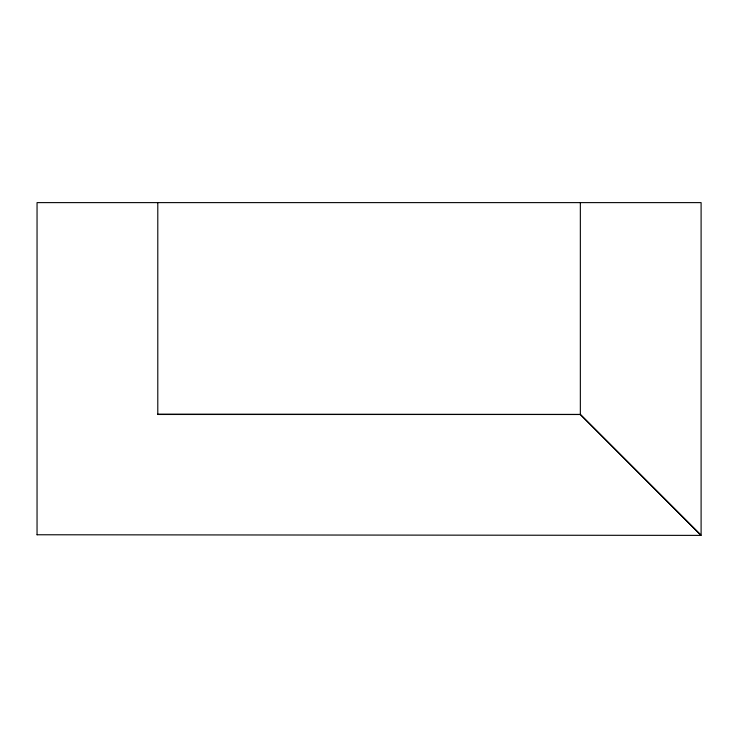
<?xml version="1.0" encoding="UTF-8"?>
<svg xmlns="http://www.w3.org/2000/svg" width="738" height="738" viewBox="0 0 738 738"><rect width="100%" height="100%" fill="white"/><g stroke="black" fill="none" stroke-linecap="round" stroke-linejoin="round"><path stroke-width="1.11" d="M37.048 534.819L37.048 202.618L701.1 202.618L701.1 535.244L580.345 414.479L157.794 414.212M37.103 534.764L701.1 535.382L580.345 414.479L580.345 202.618M580.345 414.479L157.794 414.479L157.794 202.618"/></g></svg>
